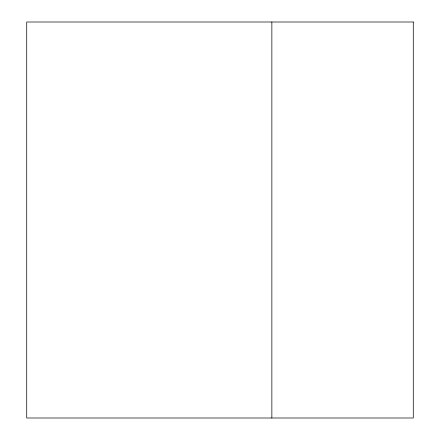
<?xml version="1.0" encoding="UTF-8"?>
<svg xmlns="http://www.w3.org/2000/svg" width="440" height="440" viewBox="0 0 440 440"><rect width="100%" height="100%" fill="white"/><g stroke="black" fill="none" stroke-linecap="round" stroke-linejoin="round"><path stroke-width="0.66" d="M271.86 22L271.86 418M413.286 22L26.714 22L26.714 418L413.286 418L413.286 22"/></g></svg>
